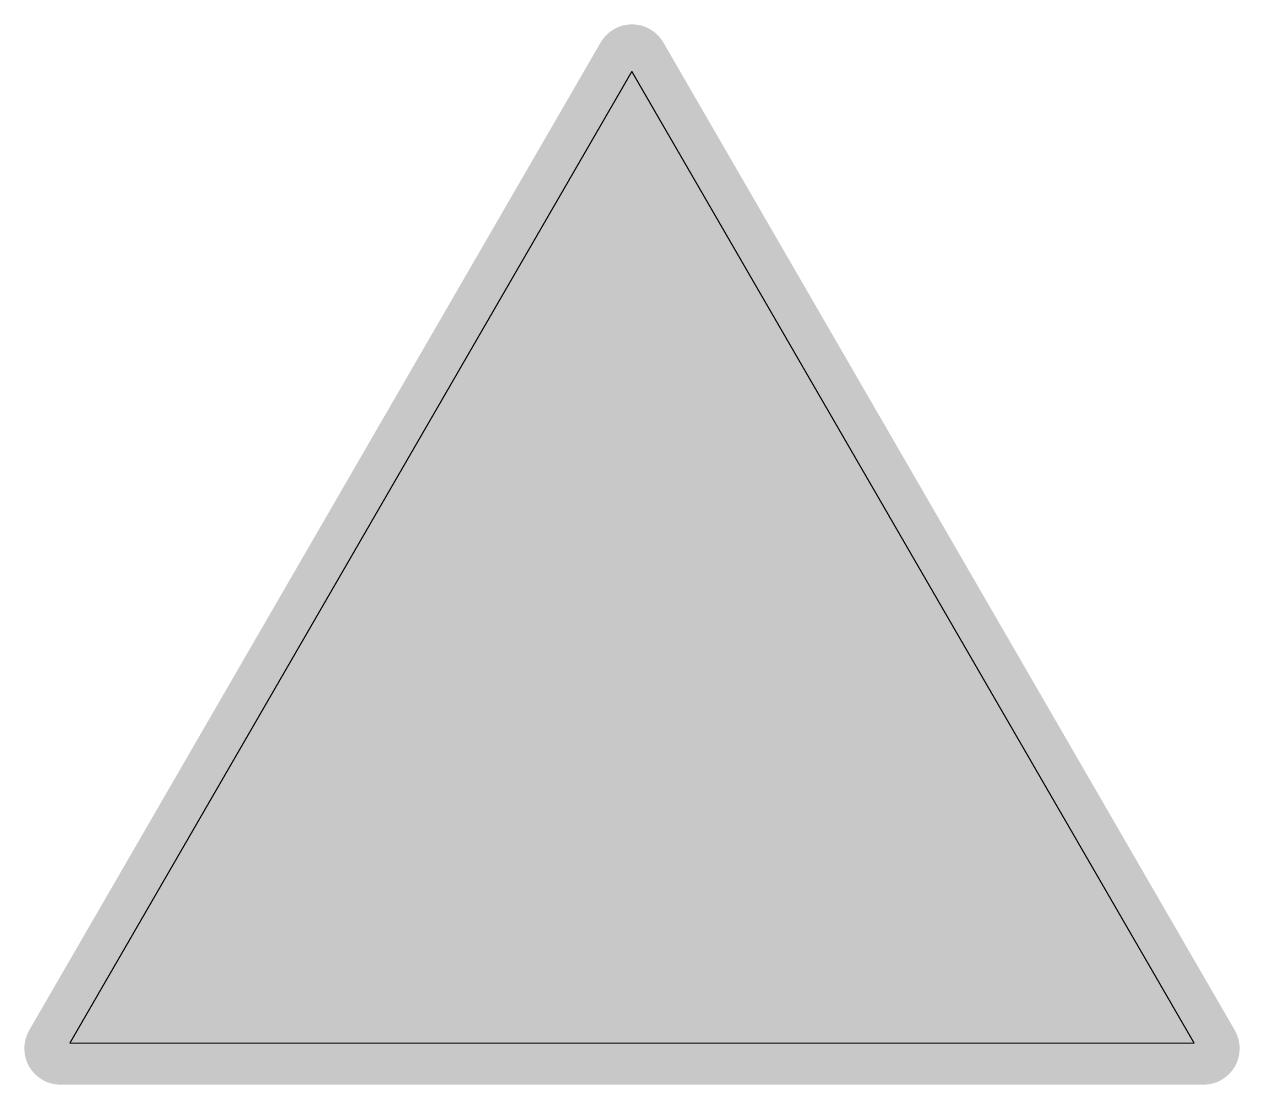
# Model space of a CAD drawing. Header units: millimetres. Extents: x -336 to 336, y 0 to 585.
import ezdxf

# ---------------------------------------------------------------- set-up
doc = ezdxf.new("R2010")
doc.units = ezdxf.units.MM

msp = doc.modelspace()

# ---------------------------------------------------------------- hatches: boundary and pattern name
at = {"lineweight": 0, "true_color": 0x069d0d}
h = msp.add_hatch(color=94, dxfattribs=at)
h.paths.add_polyline_path([(17.31, 575.46, 0.576649), (-17.31, 575.46), (-332.99, 30.02, 0.577701), (-315.68, 0), (315.68, 0, 0.577701), (332.99, 30.02)])
h.paths.add_polyline_path([(-9.52, 570.96, -0.576649), (9.52, 570.96), (325.2, 25.51, -0.577701), (315.68, 9), (-315.68, 9, -0.577701), (-325.2, 25.51)], flags=17)
at = {"lineweight": 0, "true_color": 0x1e1e1d}
h = msp.add_hatch(color=250, dxfattribs=at)
h.paths.add_polyline_path([(-325.2, 25.51, 0.577701), (-315.68, 9), (315.68, 9, 0.577701), (325.2, 25.51), (9.52, 570.96, 0.576649), (-9.52, 570.96)])
h.paths.add_polyline_path([(-310.48, 23), (0, 559.46), (310.48, 23)])

# ---------------------------------------------------------------- linework, layer by layer
at = {"color": 94, "lineweight": 0, "true_color": 0x069d0d, "flags": 128}
msp.add_lwpolyline([(0, 559.46), (310.48, 23), (-310.48, 23)], close=True, dxfattribs=at)
at = {"color": 94, "lineweight": 0, "true_color": 0x069d0d}
msp.add_solid([(0, 559.46), (310.48, 23), (-310.48, 23)], dxfattribs=at)

doc.saveas('drawing.dxf')
